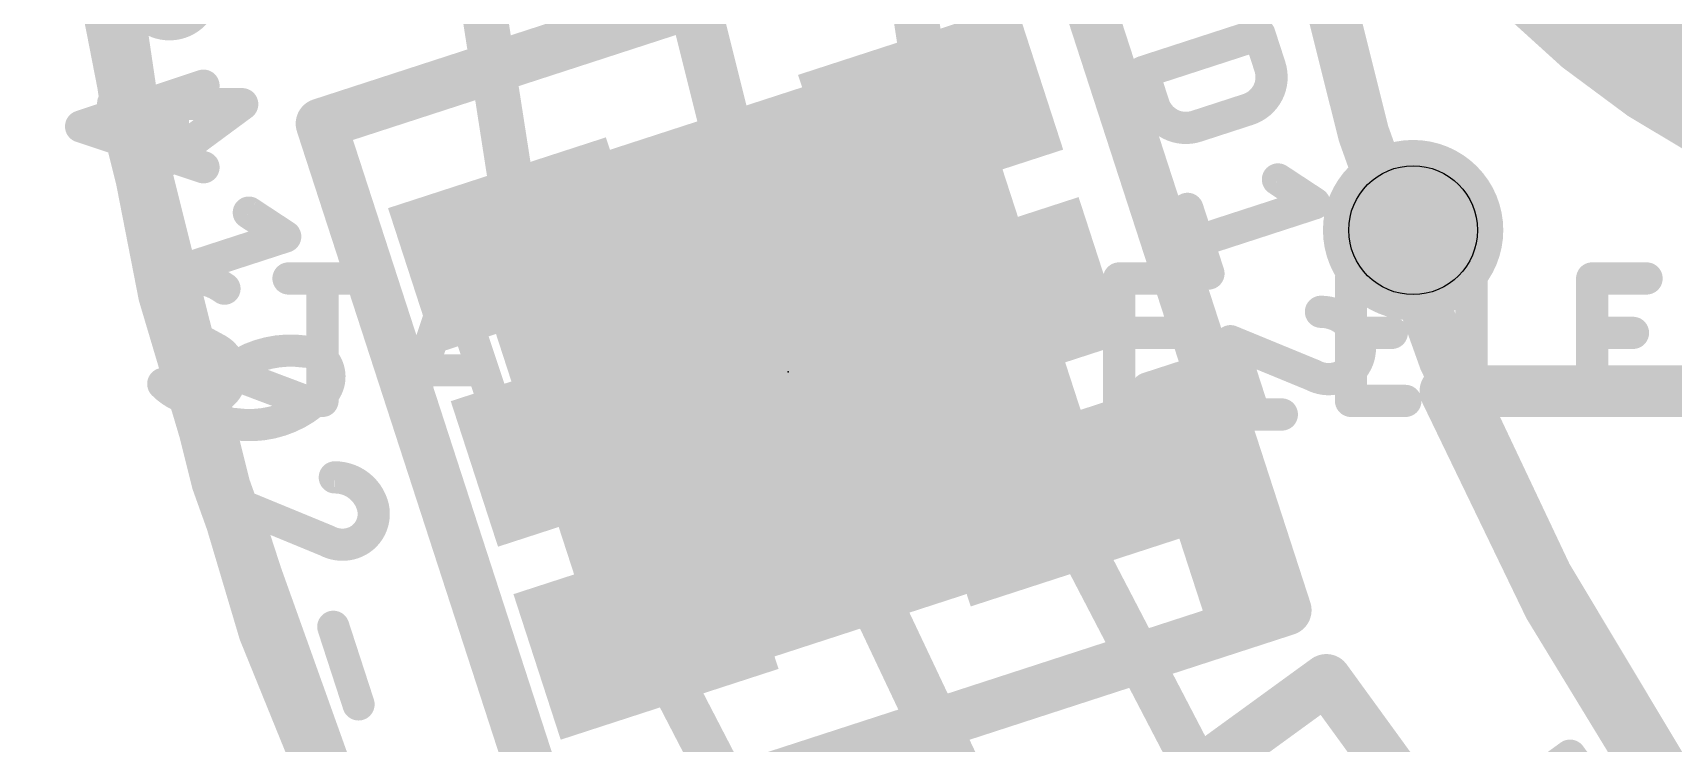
# Model space of a CAD drawing. Extents: x -30 to 92, y -59 to 43.
# Drawn here: x 0.15 to 6.61, y 16.39 to 19.19 of the extents above; entities that cross this region are included whole.
import ezdxf

# ---------------------------------------------------------------- set-up
doc = ezdxf.new("R2010")
doc.units = 0
for name, color, linetype in [('1', 12, 'CONTINUOUS'), ('16', 132, 'CONTINUOUS'), ('17', 110, 'CONTINUOUS'), ('20', 53, 'CONTINUOUS'), ('21', 41, 'CONTINUOUS'), ('23', 53, 'CONTINUOUS'), ('25', 253, 'CONTINUOUS'), ('27', 253, 'CONTINUOUS'), ('29', 253, 'CONTINUOUS'), ('30', 253, 'CONTINUOUS'), ('31', 253, 'CONTINUOUS'), ('39', 12, 'CONTINUOUS'), ('51', 53, 'CONTINUOUS')]:
    doc.layers.add(name, color=color, linetype=linetype)

# ---------------------------------------------------------------- blocks, each defined once
blk = doc.blocks.new('RECT')
blk.add_solid([(-0.5, -0.5), (0.5, -0.5), (-0.5, 0.5), (0.5, 0.5)])
blk = doc.blocks.new('ROUNDP')
at = {"const_width": 0.5}
blk.add_lwpolyline([(0, -0.25, 1), (0, 0.25, 1), (0, -0.25)], format="xyb", dxfattribs=at)

msp = doc.modelspace()

# ---------------------------------------------------------------- linework, layer by layer
at = {"layer": '1'}
for points, const_width in [([(14.605, 33.655, 2.4142), (26.67, 21.59)], 0.2032), ([(0.254, 21.59, 0.4142), (14.605, 7.239)], 0.2032), ([(3.6415, 18.8729, 1), (3.7293, 18.8865)], 0.0889), ([(2.0247, 18.3476, 1), (2.1125, 18.3612)], 0.0889), ([(4.2192, 17.3785, 1), (4.1404, 17.3375)], 0.0889), ([(2.6025, 16.8531, 1), (2.5235, 16.8122)], 0.0889)]:
    msp.add_lwpolyline(points, format="xyb", dxfattribs=dict(at, const_width=const_width))
at = {"layer": '1', "const_width": 0.1778}
for points in [[(2.0686, 18.3544), (1.69, 20.79)], [(3.39, 20.79), (3.6854, 18.8797)], [(4.1798, 17.358), (5.0688, 15.6502)], [(2.563, 16.8327), (3.6935, 14.651)]]:
    msp.add_lwpolyline(points, dxfattribs=at)
at = {"layer": '16', "const_width": 0.2032}
msp.add_lwpolyline([(0.2858, 21.5583, 0.4142), (14.605, 7.239)], format="xyb", dxfattribs=at)
at = {"layer": '20'}
for points, const_width in [([(10.795, 35.433, 0.762), (10.795, 7.747)], 0.2032), ([(5.715, 17.8308, 1), (5.715, 17.7292)], 0.1016), ([(5.715, 17.78, 0.6619), (23.495, 17.78)], 0.2032), ([(5.7618, 17.7998, 1), (5.6682, 17.7602)], 0.1016)]:
    msp.add_lwpolyline(points, format="xyb", dxfattribs=dict(at, const_width=const_width))
at = {"layer": '20', "const_width": 0.2032}
msp.add_lwpolyline([(5.715, 17.78), (8.255, 17.78)], dxfattribs=at)
at = {"layer": '20'}
msp.add_circle((5.588, 18.415), 0.254, dxfattribs=at)
at = {"layer": '21'}
for points, const_width in [([(14.605, 7.239, 1), (14.605, 35.941, 1), (14.605, 7.239)], 0.2032), ([(14.605, 11.9631, 1), (14.605, 31.2169, 1), (14.605, 11.9631)], 0.2032), ([(1.3292, 18.8502, 1), (1.2341, 18.8193)], 0.1), ([(1.2662, 18.8823, 1), (1.2971, 18.7872)], 0.1), ([(4.571, 17.8005, 1), (4.5106, 17.7809)], 0.0635), ([(4.6661, 17.8314, 1), (4.6057, 17.8118)], 0.0635), ([(4.6261, 17.8518, 1), (4.6457, 17.7914)], 0.0635), ([(4.6457, 17.7914, 1), (4.6261, 17.8518)], 0.0635), ([(4.7612, 17.8624, 1), (4.7008, 17.8427)], 0.0635), ([(4.7408, 17.8223, 1), (4.7212, 17.8827)], 0.0635), ([(4.5309, 17.8209, 1), (4.5506, 17.7605)], 0.0635), ([(5.103, 16.8694, 1), (5.0721, 16.9645)], 0.1), ([(4.8838, 16.9559, 1), (4.9442, 16.9755)], 0.0635), ([(5.04, 16.9015, 1), (5.1351, 16.9324)], 0.1), ([(5.0498, 16.8713, 1), (5.0302, 16.9317)], 0.0635), ([(4.8343, 16.8872, 1), (4.8652, 16.7921)], 0.1), ([(4.8652, 16.7921, 1), (4.8343, 16.8872)], 0.1), ([(4.84, 16.8699, 1), (4.8596, 16.8095)], 0.0635), ([(5.0098, 16.8917, 1), (5.0702, 16.9113)], 0.0635), ([(4.8196, 16.8299, 1), (4.88, 16.8495)], 0.0635), ([(5.286, 16.6733, 1), (5.2051, 16.6145)], 0.1), ([(5.2749, 16.6034, 1), (5.2162, 16.6843)], 0.1)]:
    msp.add_lwpolyline(points, format="xyb", dxfattribs=dict(at, const_width=const_width))
for points, const_width in [([(4.1605, 19.7701), (1.2816, 18.8347)], 0.2), ([(5.0875, 16.9169), (4.1605, 19.7701)], 0.2), ([(1.2816, 18.8347), (2.2087, 15.9815)], 0.2), ([(4.5408, 17.7907), (4.6359, 17.8216)], 0.127), ([(4.8498, 16.8397), (4.5408, 17.7907)], 0.127), ([(4.6359, 17.8216), (4.731, 17.8525)], 0.127), ([(4.914, 16.9657), (4.6359, 17.8216)], 0.127), ([(4.731, 17.8525), (5.04, 16.9015)], 0.127), ([(4.8498, 16.8397), (5.0875, 16.9169)], 0.2), ([(5.04, 16.9015), (4.8498, 16.8397)], 0.127), ([(2.2087, 15.9815), (4.8498, 16.8397)], 0.2), ([(5.2455, 16.6439), (2.7966, 14.8646)], 0.2), ([(7.0089, 14.2168), (5.2455, 16.6439)], 0.2)]:
    msp.add_lwpolyline(points, dxfattribs=dict(at, const_width=const_width))
at = {"layer": '23'}
msp.add_point((3.1242, 17.8562), dxfattribs=at)
at = {"layer": '25', "const_width": 0.127}
for points in [[(4.5229, 19.0381), (4.9819, 19.1872)], [(4.9819, 19.1872), (5.0233, 19.0597)], [(4.5643, 18.9106), (4.5229, 19.0381)], [(4.9373, 18.8908), (4.7333, 18.8245)], [(5.0551, 18.6149), (5.1985, 18.5206)], [(5.1985, 18.5206), (4.7395, 18.3714)], [(4.6981, 18.4989), (4.781, 18.2439)], [(5.1931, 17.8433), (4.8676, 17.9771)], [(4.8676, 17.9771), (4.9505, 17.7222)], [(5.8164, 16.0597), (6.2069, 16.3434)], [(6.2069, 16.3434), (6.2857, 16.2349)]]:
    msp.add_lwpolyline(points, dxfattribs=at)
at = {"layer": '25'}
for points, const_width in [([(5.0121, 19.1971, 1), (4.9517, 19.1774)], 0.0635), ([(4.9917, 19.157, 1), (4.9721, 19.2174)], 0.0635), ([(4.5531, 19.0479, 1), (4.4927, 19.0283)], 0.0635), ([(4.5131, 19.0683, 1), (4.5327, 19.0079)], 0.0635), ([(4.9373, 18.8908, 0.4142), (5.0233, 19.0597)], 0.127), ([(5.0535, 19.0696, 1), (4.9931, 19.0499)], 0.0635), ([(4.9931, 19.0499, 1), (5.0535, 19.0696)], 0.0635), ([(4.5643, 18.9106, 0.4142), (4.7333, 18.8245)], 0.127), ([(4.5945, 18.9204, 1), (4.5341, 18.9008)], 0.0635), ([(4.9471, 18.8606, 1), (4.9274, 18.921)], 0.0635), ([(4.5341, 18.9008, 1), (4.5945, 18.9204)], 0.0635), ([(4.9274, 18.921, 1), (4.9471, 18.8606)], 0.0635), ([(4.7235, 18.8547, 1), (4.7431, 18.7944)], 0.0635), ([(4.7431, 18.7944, 1), (4.7235, 18.8547)], 0.0635), ([(5.0725, 18.6414, 1), (5.0376, 18.5884)], 0.0635), ([(5.1811, 18.494, 1), (5.216, 18.5471)], 0.0635), ([(5.2083, 18.4904, 1), (5.1887, 18.5508)], 0.0635), ([(4.7283, 18.5087, 1), (4.6679, 18.4891)], 0.0635), ([(4.7297, 18.4016, 1), (4.7493, 18.3412)], 0.0635), ([(4.7508, 18.2341, 1), (4.8112, 18.2538)], 0.0635), ([(5.2246, 18.1249, 1), (5.2247, 18.0614)], 0.0635), ([(5.3722, 17.986, 0.3252), (5.2246, 18.0931)], 0.127), ([(5.2947, 17.834, 0.4142), (5.3722, 17.986)], 0.127), ([(5.4024, 17.9958, 1), (5.342, 17.9762)], 0.0635), ([(4.8978, 17.987, 1), (4.8374, 17.9673)], 0.0635), ([(4.8797, 18.0065, 1), (4.8556, 17.9478)], 0.0635), ([(5.342, 17.9762, 1), (5.4024, 17.9958)], 0.0635), ([(5.1931, 17.8433, 0.2052), (5.2947, 17.834)], 0.127), ([(5.2081, 17.8712, 1), (5.178, 17.8153)], 0.0635), ([(5.181, 17.8139, 1), (5.2051, 17.8726)], 0.0635), ([(5.2849, 17.8642, 1), (5.3045, 17.8038)], 0.0635), ([(5.3045, 17.8038, 1), (5.2849, 17.8642)], 0.0635), ([(4.9203, 17.7123, 1), (4.9807, 17.732)], 0.0635), ([(6.2326, 16.362, 1), (6.1812, 16.3247)], 0.0635), ([(6.2255, 16.3177, 1), (6.1882, 16.369)], 0.0635)]:
    msp.add_lwpolyline(points, format="xyb", dxfattribs=dict(at, const_width=const_width))
at = {"layer": '27'}
for points, const_width in [([(0.5564, 19.3191, 1), (0.8114, 19.4019)], 0.127), ([(0.8281, 18.9544, 1), (0.8081, 19.0146)], 0.0635), ([(0.4623, 18.9471, 1), (0.4619, 18.8836)], 0.0635), ([(0.6195, 18.9242, 1), (0.5591, 18.9046)], 0.0635), ([(0.7292, 18.9443, 1), (0.6657, 18.9443)], 0.0635), ([(0.9896, 18.8859, 1), (0.9519, 18.937)], 0.0635), ([(0.9705, 18.8797, 1), (0.971, 18.9432)], 0.0635), ([(0.3455, 18.8538, 1), (0.3255, 18.7935)], 0.0635), ([(0.3255, 18.8538, 1), (0.3455, 18.7935)], 0.0635), ([(0.6336, 18.6751, 1), (0.694, 18.6947)], 0.0635), ([(0.6657, 18.703, 1), (0.7292, 18.703)], 0.0635), ([(0.8081, 18.6327, 1), (0.8281, 18.6929)], 0.0635), ([(0.5427, 18.6349, 1), (0.5804, 18.5838)], 0.0635), ([(1.0143, 18.5106, 1), (0.9795, 18.4575)], 0.0635), ([(1.1229, 18.3632, 1), (1.1578, 18.4162)], 0.0635), ([(1.1501, 18.3595, 1), (1.1305, 18.4199)], 0.0635), ([(0.6701, 18.3779, 1), (0.6097, 18.3582)], 0.0635), ([(0.7802, 18.2245, 0.4142), (0.6729, 18.1173)], 0.127), ([(0.6715, 18.2707, 1), (0.6912, 18.2104)], 0.0635), ([(0.9008, 18.1843, 0.1623), (0.7802, 18.2245)], 0.127), ([(0.7802, 18.2562, 1), (0.7801, 18.1928)], 0.0635), ([(0.7801, 18.1927, 1), (0.7802, 18.2562)], 0.0635), ([(0.8817, 18.1589, 1), (0.9199, 18.2097)], 0.0635), ([(1.1533, 18.2563, 1), (1.1533, 18.1928)], 0.0635), ([(1.3191, 18.2245, 1), (1.2556, 18.2245)], 0.0635), ([(1.4214, 18.1928, 1), (1.4214, 18.2563)], 0.0635), ([(1.8295, 18.2345, 1), (1.7693, 18.2145)], 0.0635), ([(1.8295, 18.2145, 1), (1.7693, 18.2345)], 0.0635), ([(2.264, 18.2245, 1), (2.2005, 18.2245)], 0.0635), ([(2.26, 18.2399, 1), (2.2045, 18.2091)], 0.0635), ([(2.5321, 18.2245, 1), (2.4686, 18.2245)], 0.0635), ([(2.8492, 18.2245, 1), (2.7857, 18.2245)], 0.0635), ([(2.8175, 18.2563, 1), (2.8175, 18.1928)], 0.0635), ([(2.9515, 18.2563, 1), (2.9515, 18.1928)], 0.0635), ([(3.0856, 18.0904, 0.4142), (2.9515, 18.2245)], 0.127), ([(2.9515, 18.1928, 1), (2.9515, 18.2563)], 0.0635), ([(3.6525, 18.0904, 1), (3.3844, 18.0904)], 0.127), ([(3.985, 18.2245, 1), (3.9215, 18.2245)], 0.0635), ([(3.9533, 18.2563, 1), (3.9533, 18.1928)], 0.0635), ([(4.1678, 18.1928, 1), (4.1678, 18.2563)], 0.0635), ([(4.4288, 18.2563, 1), (4.4288, 18.1928)], 0.0635), ([(4.4605, 18.2245, 1), (4.397, 18.2245)], 0.0635), ([(4.6432, 18.1928, 1), (4.6432, 18.2563)], 0.0635), ([(5.3431, 18.2563, 1), (5.3431, 18.1928)], 0.0635), ([(5.3749, 18.2245, 1), (5.3114, 18.2245)], 0.0635), ([(5.5576, 18.1928, 1), (5.5576, 18.2563)], 0.0635), ([(5.8504, 18.2245, 1), (5.7869, 18.2245)], 0.0635), ([(6.2941, 18.2563, 1), (6.2941, 18.1928)], 0.0635), ([(6.3259, 18.2245, 1), (6.2624, 18.2245)], 0.0635), ([(6.5086, 18.1928, 1), (6.5086, 18.2563)], 0.0635), ([(0.6729, 18.1173, 0.2656), (0.7265, 18.0234)], 0.127), ([(0.7047, 18.1173, 1), (0.6412, 18.1173)], 0.0635), ([(0.6412, 18.1173, 1), (0.7047, 18.1173)], 0.0635), ([(0.6926, 18.1032, 1), (0.753, 18.1229)], 0.0635), ([(3.1173, 18.0904, 1), (3.0538, 18.0904)], 0.0635), ([(3.0538, 18.0904, 1), (3.1173, 18.0904)], 0.0635), ([(3.4162, 18.0904, 1), (3.3527, 18.0904)], 0.0635), ([(3.3527, 18.0904, 1), (3.4162, 18.0904)], 0.0635), ([(3.6843, 18.0904, 1), (3.6208, 18.0904)], 0.0635), ([(3.6208, 18.0904, 1), (3.6843, 18.0904)], 0.0635), ([(0.7417, 18.0513, 1), (0.7113, 17.9955)], 0.0635), ([(0.7104, 17.9961, 1), (0.7426, 18.0508)], 0.0635), ([(3.9533, 18.0418, 1), (3.9533, 17.9783)], 0.0635), ([(4.1678, 17.9783, 1), (4.1678, 18.0418)], 0.0635), ([(4.4288, 18.0418, 1), (4.4288, 17.9783)], 0.0635), ([(4.6432, 17.9783, 1), (4.6432, 18.0418)], 0.0635), ([(5.3431, 18.0418, 1), (5.3431, 17.9783)], 0.0635), ([(5.504, 17.9783, 1), (5.504, 18.0418)], 0.0635), ([(6.2941, 18.0418, 1), (6.2941, 17.9783)], 0.0635), ([(6.455, 17.9783, 1), (6.455, 18.0418)], 0.0635), ([(0.9276, 17.8491, 0.2656), (0.874, 17.943)], 0.127), ([(0.8901, 17.9703, 1), (0.8579, 17.9156)], 0.0635), ([(1.0389, 17.9208, 0.1139), (0.8856, 17.8287)], 0.127), ([(0.8588, 17.9151, 1), (0.8892, 17.9709)], 0.0635), ([(1.2171, 17.9364, 0.1139), (1.0389, 17.9208)], 0.127), ([(1.0291, 17.951, 1), (1.0488, 17.8906)], 0.0635), ([(1.0488, 17.8906, 1), (1.0291, 17.951)], 0.0635), ([(1.2176, 17.9682, 1), (1.2166, 17.9047)], 0.0635), ([(1.3099, 17.8679, 0.3205), (1.2171, 17.9364)], 0.127), ([(1.2127, 17.905, 1), (1.2215, 17.9679)], 0.0635), ([(1.2751, 17.7579, 0.3205), (1.3099, 17.8679)], 0.127), ([(1.3401, 17.8777, 1), (1.2797, 17.8581)], 0.0635), ([(1.6787, 17.8943, 1), (1.6787, 17.8308)], 0.0635), ([(1.92, 17.8308, 1), (1.92, 17.8943)], 0.0635), ([(2.9515, 17.7419, 0.4142), (3.0856, 17.876)], 0.127), ([(3.1173, 17.876, 1), (3.0538, 17.876)], 0.0635), ([(3.4161, 17.876, 1), (3.3526, 17.876)], 0.0635), ([(3.3844, 17.876, 1), (3.6525, 17.876)], 0.127), ([(3.6843, 17.876, 1), (3.6208, 17.876)], 0.0635), ([(0.6595, 17.8089, 0.2), (0.8204, 17.7419)], 0.127), ([(0.682, 17.8313, 1), (0.637, 17.7866)], 0.0635), ([(0.8204, 17.7419, 0.4142), (0.9276, 17.8491)], 0.127), ([(0.8856, 17.8287, 0.3205), (0.8509, 17.7188)], 0.127), ([(0.8636, 17.8516, 1), (0.9077, 17.8059)], 0.0635), ([(0.9047, 17.8033, 1), (0.8665, 17.8541)], 0.0635), ([(0.9309, 17.8836, 1), (0.9085, 17.8242)], 0.0635), ([(0.9594, 17.8491, 1), (0.8959, 17.8491)], 0.0635), ([(0.8959, 17.8491, 1), (0.9594, 17.8491)], 0.0635), ([(1.2797, 17.8581, 1), (1.3401, 17.8777)], 0.0635), ([(3.0538, 17.876, 1), (3.1173, 17.876)], 0.0635), ([(3.3527, 17.876, 1), (3.4162, 17.876)], 0.0635), ([(3.6208, 17.876, 1), (3.6843, 17.876)], 0.0635), ([(0.8204, 17.7736, 1), (0.8204, 17.7102)], 0.0635), ([(0.8204, 17.7102, 1), (0.8204, 17.7736)], 0.0635), ([(1.1218, 17.6658, 0.1138), (1.2751, 17.7579)], 0.127), ([(1.2298, 17.703, 1), (1.2522, 17.7625)], 0.0635), ([(1.256, 17.7833, 1), (1.2942, 17.7325)], 0.0635), ([(1.2972, 17.7351, 1), (1.2531, 17.7808)], 0.0635), ([(2.4726, 17.7265, 1), (2.5281, 17.7573)], 0.0635), ([(2.8175, 17.7736, 1), (2.8175, 17.7102)], 0.0635), ([(2.9515, 17.7736, 1), (2.9515, 17.7102)], 0.0635), ([(2.9515, 17.7102, 1), (2.9515, 17.7736)], 0.0635), ([(5.3431, 17.7736, 1), (5.3431, 17.7102)], 0.0635), ([(5.5576, 17.7102, 1), (5.5576, 17.7736)], 0.0635), ([(5.8186, 17.7736, 1), (5.8186, 17.7102)], 0.0635), ([(6.0331, 17.7102, 1), (6.0331, 17.7736)], 0.0635), ([(6.2941, 17.7736, 1), (6.2941, 17.7102)], 0.0635), ([(6.5086, 17.7102, 1), (6.5086, 17.7736)], 0.0635), ([(0.8509, 17.7188, 0.3204), (0.9436, 17.6502)], 0.127), ([(0.8811, 17.7286, 1), (0.8207, 17.7089)], 0.0635), ([(0.8207, 17.7089, 1), (0.8811, 17.7286)], 0.0635), ([(0.9436, 17.6502, 0.1139), (1.1218, 17.6658)], 0.127), ([(1.112, 17.696, 1), (1.1316, 17.6356)], 0.0635), ([(1.1316, 17.6356, 1), (1.112, 17.696)], 0.0635), ([(1.2556, 17.7419, 1), (1.3191, 17.7419)], 0.0635), ([(1.6084, 17.7519, 1), (1.6686, 17.7319)], 0.0635), ([(1.9301, 17.7319, 1), (1.9904, 17.7519)], 0.0635), ([(2.2005, 17.7419, 1), (2.264, 17.7419)], 0.0635), ([(2.4686, 17.7419, 1), (2.5321, 17.7419)], 0.0635), ([(2.7857, 17.7419, 1), (2.8492, 17.7419)], 0.0635), ([(3.9215, 17.7419, 1), (3.985, 17.7419)], 0.0635), ([(4.397, 17.7419, 1), (4.4605, 17.7419)], 0.0635), ([(4.8559, 17.72, 1), (4.8559, 17.6565)], 0.0635), ([(5.0704, 17.6565, 1), (5.0704, 17.72)], 0.0635), ([(5.3114, 17.7419, 1), (5.3749, 17.7419)], 0.0635), ([(5.7869, 17.7419, 1), (5.8504, 17.7419)], 0.0635), ([(6.2624, 17.7419, 1), (6.3259, 17.7419)], 0.0635), ([(0.948, 17.6817, 1), (0.9392, 17.6188)], 0.0635), ([(0.9431, 17.6185, 1), (0.9441, 17.682)], 0.0635), ([(1.3359, 17.4722, 1), (1.336, 17.4087)], 0.0635), ([(1.4835, 17.3334, 0.3252), (1.336, 17.4405)], 0.127), ([(1.0092, 17.3343, 1), (0.9488, 17.3147)], 0.0635), ([(0.9911, 17.3538, 1), (0.9669, 17.2951)], 0.0635), ([(1.4061, 17.1813, 0.4142), (1.4835, 17.3334)], 0.127), ([(1.5137, 17.3432, 1), (1.4533, 17.3235)], 0.0635), ([(1.4533, 17.3235, 1), (1.5137, 17.3432)], 0.0635), ([(1.3044, 17.1906, 0.2052), (1.4061, 17.1813)], 0.127), ([(1.3195, 17.2185, 1), (1.2893, 17.1626)], 0.0635), ([(1.2923, 17.1612, 1), (1.3165, 17.2199)], 0.0635), ([(1.3963, 17.2115, 1), (1.4159, 17.1511)], 0.0635), ([(1.4159, 17.1511, 1), (1.3963, 17.2115)], 0.0635), ([(1.0316, 17.0597, 1), (1.092, 17.0793)], 0.0635), ([(1.3602, 16.8612, 1), (1.2998, 16.8416)], 0.0635), ([(1.3993, 16.5356, 1), (1.4596, 16.5552)], 0.0635)]:
    msp.add_lwpolyline(points, format="xyb", dxfattribs=dict(at, const_width=const_width))
at = {"layer": '27', "const_width": 0.127}
for points in [[(0.3355, 18.8237), (0.8181, 18.9845)], [(0.4621, 18.9153), (0.9708, 18.9115)], [(0.9708, 18.9115), (0.5615, 18.6093)], [(0.6638, 18.6849), (0.5893, 18.9144)], [(0.6975, 18.9443), (0.6975, 18.703)], [(0.8181, 18.6628), (0.3355, 18.8237)], [(0.9969, 18.484), (1.1403, 18.3897)], [(1.1403, 18.3897), (0.6813, 18.2405)], [(0.6399, 18.368), (0.7228, 18.1131)], [(1.1533, 18.2245), (1.4214, 18.2245)], [(1.2873, 17.7419), (1.2873, 18.2245)], [(1.6385, 17.7419), (1.7994, 18.2245)], [(1.7994, 18.2245), (1.9603, 17.7419)], [(2.2323, 17.7419), (2.2323, 18.2245)], [(2.2323, 18.2245), (2.5004, 17.7419)], [(2.5004, 17.7419), (2.5004, 18.2245)], [(2.8175, 17.7419), (2.8175, 18.2245)], [(2.8175, 18.2245), (2.9515, 18.2245)], [(3.9533, 17.7419), (3.9533, 18.2245)], [(3.9533, 18.2245), (4.1678, 18.2245)], [(4.4288, 17.7419), (4.4288, 18.2245)], [(4.4288, 18.2245), (4.6432, 18.2245)], [(5.3431, 17.7419), (5.3431, 18.2245)], [(5.3431, 18.2245), (5.5576, 18.2245)], [(5.8186, 18.2245), (5.8186, 17.7419)], [(6.2941, 17.7419), (6.2941, 18.2245)], [(6.2941, 18.2245), (6.5086, 18.2245)], [(3.0856, 18.0904), (3.0856, 17.876)], [(3.3844, 17.876), (3.3844, 18.0904)], [(3.6525, 18.0904), (3.6525, 17.876)], [(0.874, 17.943), (0.7265, 18.0234)], [(3.9533, 18.01), (4.1678, 18.01)], [(4.4288, 18.01), (4.6432, 18.01)], [(5.3431, 18.01), (5.504, 18.01)], [(6.2941, 18.01), (6.455, 18.01)], [(1.92, 17.8626), (1.6787, 17.8626)], [(0.9197, 17.8539), (1.241, 17.7328)], [(2.9515, 17.7419), (2.8175, 17.7419)], [(5.5576, 17.7419), (5.3431, 17.7419)], [(5.8186, 17.7419), (6.0331, 17.7419)], [(6.5086, 17.7419), (6.2941, 17.7419)], [(4.8559, 17.6883), (5.0704, 17.6883)], [(1.3044, 17.1906), (0.979, 17.3245)], [(0.979, 17.3245), (1.0618, 17.0695)], [(1.33, 16.8514), (1.4295, 16.5454)]]:
    msp.add_lwpolyline(points, dxfattribs=at)
at = {"layer": '29', "const_width": 0.3556}
msp.add_lwpolyline([(5.588, 18.2372, 1), (5.588, 18.5928, 1), (5.588, 18.2372)], format="xyb", dxfattribs=at)
at = {"layer": '30', "const_width": 0.3556}
msp.add_lwpolyline([(5.588, 18.2372, 1), (5.588, 18.5928, 1), (5.588, 18.2372)], format="xyb", dxfattribs=at)
at = {"layer": '51', "const_width": 0.1}
for points in [[(1.8641, 18.4982), (3.7662, 19.1163)], [(3.7662, 19.1163), (4.3843, 17.2142)], [(3.7341, 19.0533), (3.2586, 18.8988)], [(3.8268, 18.768), (3.7341, 19.0533)], [(3.2586, 18.8988), (3.3513, 18.6134)], [(3.3513, 18.6134), (3.8268, 18.768)], [(1.9271, 18.4661), (2.4027, 18.6206)], [(2.4027, 18.6206), (2.4954, 18.3353)], [(2.4822, 16.5961), (1.8641, 18.4982)], [(2.0198, 18.1808), (1.9271, 18.4661)], [(2.4954, 18.3353), (2.0198, 18.1808)], [(3.9814, 18.2924), (3.5058, 18.1379)], [(4.0741, 18.0071), (3.9814, 18.2924)], [(3.5058, 18.1379), (3.5985, 17.8526)], [(3.5985, 17.8526), (4.0741, 18.0071)], [(2.1743, 17.7053), (2.6499, 17.8598)], [(2.6499, 17.8598), (2.7426, 17.5745)], [(2.267, 17.42), (2.1743, 17.7053)], [(2.7426, 17.5745), (2.267, 17.42)], [(4.2286, 17.5316), (3.753, 17.3771)], [(4.3213, 17.2463), (4.2286, 17.5316)], [(3.753, 17.3771), (3.8457, 17.0918)], [(3.8457, 17.0918), (4.3213, 17.2463)], [(4.3843, 17.2142), (2.4822, 16.5961)], [(2.8971, 17.099), (2.4216, 16.9444)], [(2.9898, 16.8136), (2.8971, 17.099)], [(2.4216, 16.9444), (2.5143, 16.6591)], [(2.5143, 16.6591), (2.9898, 16.8136)]]:
    msp.add_lwpolyline(points, dxfattribs=at)
at = {"layer": '51', "const_width": 0.05}
for points in [[(3.79, 19.124, 1), (3.7425, 19.1085)], [(3.774, 19.0925, 1), (3.7585, 19.14)], [(3.7579, 19.061, 1), (3.7104, 19.0455)], [(3.7419, 19.0295, 1), (3.7264, 19.077)], [(3.2824, 18.9065, 1), (3.2348, 18.891)], [(3.2509, 18.9225, 1), (3.2663, 18.875)], [(3.8031, 18.7602, 1), (3.8506, 18.7757)], [(3.8346, 18.7442, 1), (3.8191, 18.7917)], [(2.4264, 18.6284, 1), (2.3789, 18.6129)], [(2.4104, 18.5969, 1), (2.3949, 18.6444)], [(3.3436, 18.6372, 1), (3.359, 18.5897)], [(3.3275, 18.6057, 1), (3.3751, 18.6212)], [(1.8879, 18.506, 1), (1.8403, 18.4905)], [(1.8564, 18.522, 1), (1.8719, 18.4745)], [(1.9509, 18.4739, 1), (1.9034, 18.4584)], [(1.9194, 18.4899, 1), (1.9349, 18.4424)], [(2.5031, 18.3116, 1), (2.4876, 18.3591)], [(2.4716, 18.3276, 1), (2.5191, 18.3431)], [(4.0051, 18.3001, 1), (3.9576, 18.2847)], [(3.9891, 18.2686, 1), (3.9736, 18.3162)], [(2.0121, 18.2046, 1), (2.0276, 18.157)], [(1.9961, 18.1731, 1), (2.0436, 18.1885)], [(3.5296, 18.1456, 1), (3.482, 18.1302)], [(3.4981, 18.1617, 1), (3.5135, 18.1141)], [(4.0818, 17.9833, 1), (4.0663, 18.0309)], [(4.0503, 17.9994, 1), (4.0978, 18.0148)], [(2.6736, 17.8675, 1), (2.6261, 17.8521)], [(2.6576, 17.836, 1), (2.6421, 17.8836)], [(3.5908, 17.8764, 1), (3.6063, 17.8288)], [(3.5747, 17.8449, 1), (3.6223, 17.8603)], [(2.1666, 17.7291, 1), (2.1821, 17.6815)], [(2.1981, 17.713, 1), (2.1506, 17.6976)], [(2.7188, 17.5668, 1), (2.7664, 17.5822)], [(2.7503, 17.5507, 1), (2.7348, 17.5983)], [(4.2523, 17.5393, 1), (4.2048, 17.5239)], [(4.2363, 17.5078, 1), (4.2208, 17.5554)], [(2.2593, 17.4438, 1), (2.2748, 17.3962)], [(2.2433, 17.4122, 1), (2.2908, 17.4277)], [(3.7768, 17.3848, 1), (3.7293, 17.3693)], [(3.7453, 17.4008, 1), (3.7608, 17.3533)], [(4.2975, 17.2385, 1), (4.345, 17.254)], [(4.329, 17.2225, 1), (4.3135, 17.27)], [(4.3605, 17.2064, 1), (4.408, 17.2219)], [(4.392, 17.1904, 1), (4.3765, 17.2379)], [(2.9209, 17.1067, 1), (2.8733, 17.0912)], [(2.9048, 17.0752, 1), (2.8894, 17.1227)], [(3.838, 17.1155, 1), (3.8535, 17.068)], [(3.822, 17.084, 1), (3.8695, 17.0995)], [(2.4453, 16.9522, 1), (2.3978, 16.9367)], [(2.4138, 16.9682, 1), (2.4293, 16.9207)], [(2.966, 16.8059, 1), (3.0136, 16.8214)], [(2.9975, 16.7899, 1), (2.9821, 16.8374)], [(2.5065, 16.6829, 1), (2.522, 16.6354)], [(2.4905, 16.6514, 1), (2.538, 16.6669)], [(2.4744, 16.6199, 1), (2.4899, 16.5723)], [(2.4584, 16.5884, 1), (2.5059, 16.6039)]]:
    msp.add_lwpolyline(points, format="xyb", dxfattribs=at)

# ---------------------------------------------------------------- block references
at = {"layer": '1', "xscale": 0.7, "yscale": 0.4, "rotation": 18}
for p in [(3.6854, 18.8797), (2.0686, 18.3544), (3.9326, 18.1189), (2.3158, 17.5935), (4.1798, 17.358), (2.563, 16.8327)]:
    msp.add_blockref('RECT', p, dxfattribs=at)
at = {"layer": '17', "xscale": 6.35, "yscale": 6.35}
msp.add_blockref('ROUNDP', (8.255, 21.59), dxfattribs=at)
msp.add_blockref('ROUNDP', (8.255, 21.59), dxfattribs=at)
at = {"layer": '29', "xscale": 6.5532, "yscale": 6.5532}
msp.add_blockref('ROUNDP', (8.255, 21.59), dxfattribs=at)
at = {"layer": '29', "xscale": 0.9032, "yscale": 0.6032, "rotation": 18}
for p in [(3.6854, 18.8797), (2.0686, 18.3544), (3.9326, 18.1189), (2.3158, 17.5935), (4.1798, 17.358), (2.563, 16.8327)]:
    msp.add_blockref('RECT', p, dxfattribs=at)
at = {"layer": '30', "xscale": 6.5532, "yscale": 6.5532}
msp.add_blockref('ROUNDP', (8.255, 21.59), dxfattribs=at)
at = {"layer": '31', "xscale": 0.3, "yscale": 0.6, "rotation": 288}
for p in [(3.6854, 18.8797), (2.0686, 18.3544), (3.9326, 18.1189), (2.3158, 17.5935), (4.1798, 17.358), (2.563, 16.8327)]:
    msp.add_blockref('RECT', p, dxfattribs=at)
at = {"layer": '39', "xscale": 2.032, "yscale": 2.032, "rotation": 288}
msp.add_blockref('RECT', (3.1242, 17.8562), dxfattribs=at)
at = {"layer": '51', "xscale": 0.508, "yscale": 0.254, "rotation": 288}
msp.add_blockref('RECT', (3.0034, 17.817), dxfattribs=at)

doc.saveas('drawing.dxf')
